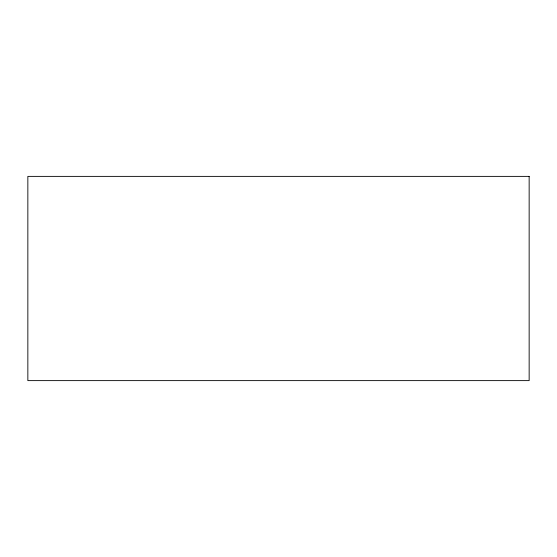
<?xml version="1.0" encoding="UTF-8"?>
<svg xmlns="http://www.w3.org/2000/svg" width="557" height="557" viewBox="0 0 557 557"><rect width="100%" height="100%" fill="white"/><g stroke="black" fill="none" stroke-linecap="round" stroke-linejoin="round"><path stroke-width="0.84" d="M529.15 176.381L27.85 176.381L27.85 380.619L529.15 380.619L529.15 176.381"/></g></svg>
